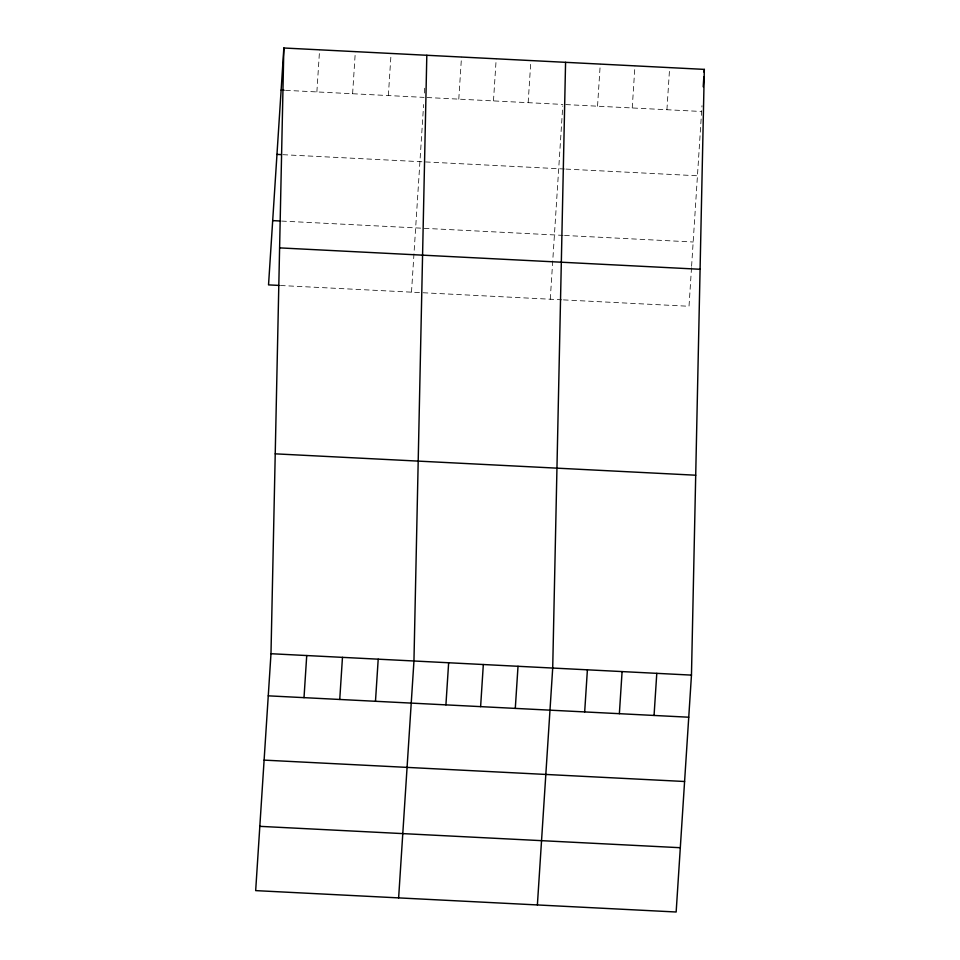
<?xml version="1.0" encoding="UTF-8"?>
<svg xmlns="http://www.w3.org/2000/svg" width="960" height="960" viewBox="0 0 960 960"><rect width="100%" height="100%" fill="white"/><g stroke="black" fill="none" stroke-linecap="round" stroke-linejoin="round"><path stroke-width="0.72" stroke-dasharray="4.8 3.6" d="M316.872 91.932L319.596 49.812M352.608 93.744L355.332 51.636M388.356 95.568L391.08 53.448M411.492 292.164L423.624 104.52M424.368 93.024L424.848 85.764M458.784 99.144L461.508 57.036M493.476 100.908L496.2 58.8M528.156 102.672L530.88 60.564M550.26 299.22L562.764 105.864M597.54 106.2L600.264 64.092M632.232 107.964L634.956 65.856M666.924 109.728L669.648 67.62M691.512 267.708L689.016 306.276L563.268 299.88M691.596 266.28L701.988 105.684M285.6 90.336L424.092 97.38M426.984 97.524L562.848 104.436M565.74 104.58L701.604 111.492M282.924 154.692L564.48 169.008M565.92 169.08L697.452 175.776M281.628 221.076L563.088 235.38M564.528 235.452L693.168 242.004M280.44 285.504L561.816 299.808"/><path stroke-width="1.44" d="M270.984 653.724L283.848 48L704.328 69.384L691.464 675.108L676.152 912L255.672 890.616L270.984 653.724L691.464 675.108M426.816 55.272L413.952 660.996L398.628 897.888M565.572 62.328L552.708 668.052L537.384 904.944M283.848 48L268.536 284.892L278.952 285.42M304.008 697.656L306.732 655.536M339.744 699.468L342.468 657.36M375.48 701.292L378.204 659.172M445.92 704.868L448.644 662.76M480.612 706.632L483.324 664.524M515.292 708.396L518.016 666.288M584.676 711.924L587.4 669.816M619.368 713.688L622.092 671.58M654.06 715.452L656.784 673.344M703.212 86.808L703.86 76.644M704.148 72.288L704.328 69.384M281.124 90.108L284.112 90.264M276.972 154.392L281.436 154.62M272.688 220.62L280.14 220.992M279.6 247.884L700.092 269.268M275.232 453.84L695.712 475.212M268.26 695.832L688.74 717.216M264.108 760.116L684.588 781.5M259.824 826.344L680.304 847.716"/></g></svg>
